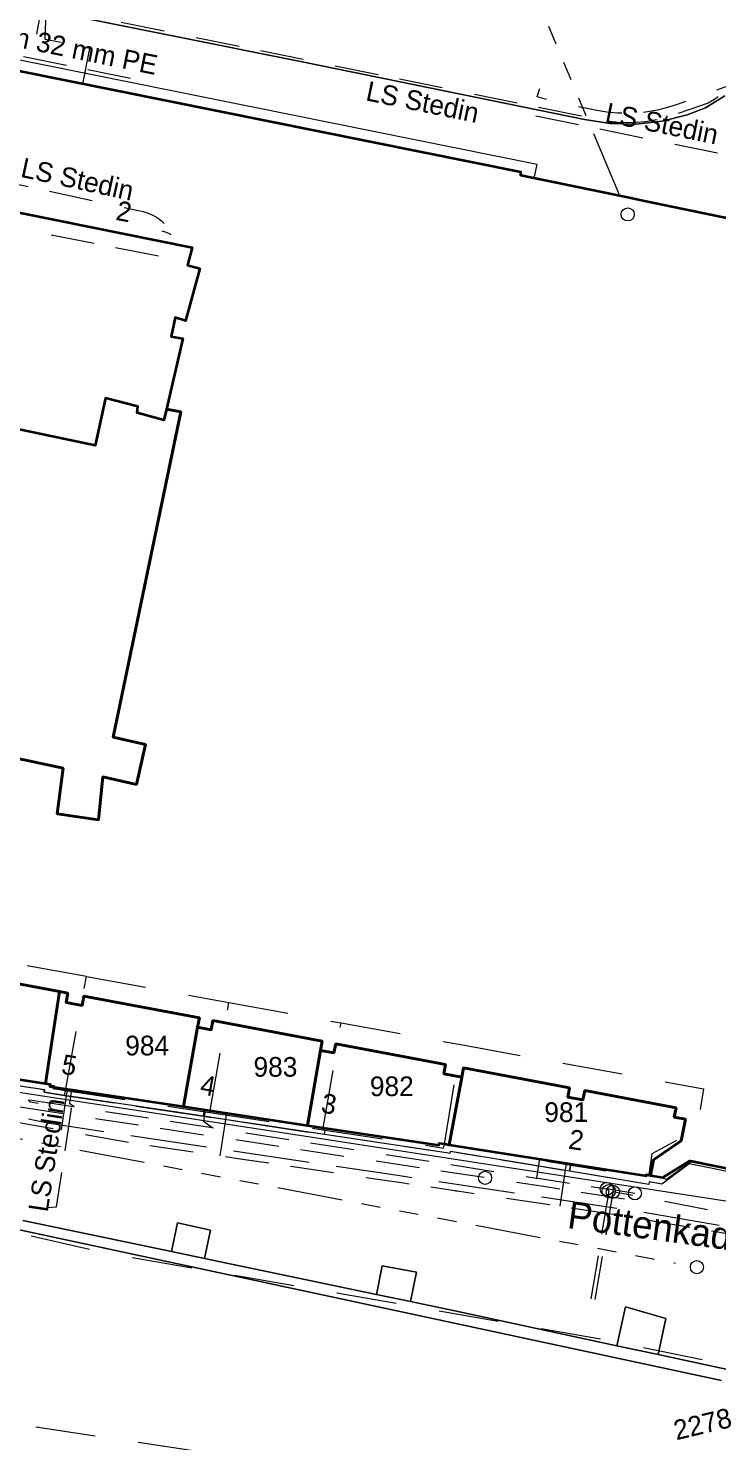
# Model space of a CAD drawing. Header units: metres. Extents: x 104718 to 105139, y 425172 to 425468.
# Drawn here: x 104853.3 to 104884.8, y 425275.6 to 425340.3 of the extents above; entities that cross this region are included whole.
import ezdxf
from ezdxf.enums import TextEntityAlignment as Align

# ---------------------------------------------------------------- set-up
doc = ezdxf.new("R2010")
doc.units = ezdxf.units.M
doc.header["$MEASUREMENT"] = 0
for name, pattern in [('KG-PERCEEL-SO', [19, 5.5, -4, 5.5, -4]), ('KL-GAS_LD-SO', [13, 4, -2, 4, -3]), ('KL-LS-SO', [13, 4, -2, 4, -3]), ('KL-TELECOM-SO', [9, 7, -2]), ('KL-WATER-SO', [9.5, 7, -2.5]), ('RI-GWA-SO', [18.45, 6, -1.8, 1.75, -1.8, 1.75, -1.8, 1.75, -1.8])]:
    doc.linetypes.add(name, pattern=pattern)
for name, color, linetype, lineweight in [('B-OI-KL-DATA_MANTELBUIS-G', 90, 'Continuous', 18), ('B-OI-KL-DATA_TELECOM-G', 90, 'KL-TELECOM-SO', 18), ('B-OI-KL-ET_HULPSTUK-S', 10, 'Continuous', 18), ('B-OI-KL-ET_LS-G', 190, 'KL-LS-SO', 18), ('B-OI-KL-ET_LS-T', 190, 'KL-LS-SO', 18), ('B-OI-KL-GAS_LD-G', 50, 'KL-GAS_LD-SO', 18), ('B-OI-KL-GAS_LD-T', 50, 'KL-GAS_LD-SO', 18), ('B-OI-KL-WATER_TRANSPORTLEIDING-G', 170, 'KL-WATER-SO', 18), ('B-OI-RI-GWA_RIOOLLEIDING-G', 30, 'RI-GWA-SO', 18), ('B-OI-RI-GWA_RIOOLPUT-S', 30, 'Continuous', 18), ('B-XX-GK-KADEMUUR-G', 150, 'Continuous', 18), ('B-XX-GR-GROENVOORZIENING-G', 80, 'Continuous', 18), ('B-XX-KG-GRENS_PERCEEL-G', 150, 'KG-PERCEEL-SO', 18), ('B-XX-KG-GRENS_PERCEEL-T', 150, 'KG-PERCEEL-SO', 18), ('B-XX-OG-BEBOUWING-G', 7, 'Continuous', 35), ('B-XX-OG-BEBOUWING_HUISNUMMER-T', 7, 'Continuous', 18), ('B-XX-OG-BEBOUWING_STRAATNAAM-T', 7, 'Continuous', 18), ('B-XX-OG-WATER_RIVIER-G', 130, 'Continuous', 18), ('B-XX-VH-ONVERHARD_ZAND-G', 210, 'Continuous', 18), ('B-XX-VH-OPENVERHARDING-G', 90, 'Continuous', 18), ('B-XX-VH-OPENVERHARDING_BETONSTRAATSTEEN-G', 90, 'Continuous', 18)]:
    doc.layers.add(name, color=color, linetype=linetype, lineweight=lineweight)

msp = doc.modelspace()

# ---------------------------------------------------------------- linework, layer by layer
at = {"layer": 'B-OI-KL-DATA_MANTELBUIS-G', "ltscale": 0.5, "flags": 128}
for points in [[(104876.42, 425333.46), (104876.55, 425334.09), (104848.45, 425339.75)], [(104834.35, 425294.46), (104834.8, 425294.37), (104861.5, 425290.3), (104891.33, 425285.71), (104904.42, 425282.84), (104916.73, 425280.89), (104931.6, 425279.8), (104935.04, 425280.94), (104941.52, 425284.64), (104944.41, 425287.49), (104945.06, 425288.57), (104954.51, 425287.14), (104958.22, 425286.58)], [(104854.92, 425291.48), (104853.98, 425291.63), (104853.99, 425291.74), (104850.35, 425292.29)], [(104854.92, 425291.48), (104854.97, 425291.78)], [(104856.67, 425291.22), (104854.92, 425291.48)], [(104861.27, 425290.53), (104856.67, 425291.22)], [(104861.27, 425290.53), (104861.32, 425290.82)], [(104862.54, 425290.34), (104861.27, 425290.53)], [(104866.81, 425289.69), (104862.54, 425290.34)], [(104866.81, 425289.69), (104866.86, 425289.99)], [(104872.4, 425288.85), (104866.81, 425289.69)], [(104878.03, 425288.01), (104872.58, 425288.91), (104872.56, 425288.83), (104872.4, 425288.85)], [(104901.14, 425283.93), (104896.18, 425284.82), (104895.42, 425285.95), (104883.51, 425288.35), (104882.26, 425287.42), (104881.69, 425287.53), (104881.67, 425287.41), (104878.03, 425288.01)], [(104878.03, 425288.01), (104878.09, 425288.35)]]:
    msp.add_lwpolyline(points, dxfattribs=at)
at = {"layer": 'B-OI-KL-DATA_TELECOM-G', "ltscale": 0.5, "flags": 128}
for points in [[(104797.6, 425294.87), (104797.83, 425294.82), (104798.04, 425295.78), (104800.55, 425295.08), (104807.62, 425293.13), (104808.08, 425293), (104809.41, 425297.06), (104810.28, 425299.71), (104824.37, 425296.79), (104834.58, 425294.58), (104840.88, 425293.67), (104850.35, 425292.29), (104853.99, 425291.74), (104853.98, 425291.63), (104854.92, 425291.48), (104856.67, 425291.22), (104861.27, 425290.53), (104861.32, 425290.82)], [(104797.6, 425294.87), (104797.83, 425294.82), (104798.04, 425295.78), (104800.55, 425295.08), (104807.62, 425293.13), (104808.08, 425293), (104809.41, 425297.06), (104810.28, 425299.71), (104824.37, 425296.79), (104834.58, 425294.58), (104840.88, 425293.67), (104850.35, 425292.29), (104853.99, 425291.74), (104853.98, 425291.63), (104854.92, 425291.48), (104854.97, 425291.78)], [(104878.09, 425288.35), (104878.03, 425288.01), (104872.58, 425288.91), (104872.56, 425288.83), (104872.4, 425288.85), (104866.81, 425289.69), (104862.54, 425290.34), (104861.27, 425290.53), (104856.67, 425291.22), (104854.92, 425291.48), (104853.98, 425291.63), (104853.99, 425291.74), (104850.35, 425292.29), (104840.88, 425293.67), (104834.58, 425294.58), (104824.37, 425296.79), (104810.28, 425299.71), (104809.41, 425297.06), (104808.08, 425293), (104807.62, 425293.13), (104800.55, 425295.08), (104798.04, 425295.78), (104797.83, 425294.82), (104797.6, 425294.87)], [(104797.6, 425294.87), (104797.83, 425294.82), (104798.04, 425295.78), (104800.55, 425295.08), (104807.62, 425293.13), (104808.08, 425293), (104809.41, 425297.06), (104810.28, 425299.71), (104824.37, 425296.79), (104834.58, 425294.58), (104840.88, 425293.67), (104850.35, 425292.29), (104853.99, 425291.74), (104853.98, 425291.63), (104854.92, 425291.48), (104856.67, 425291.22), (104861.27, 425290.53), (104862.54, 425290.34), (104866.81, 425289.69), (104866.86, 425289.99)], [(104952.37, 425285.18), (104952.67, 425286.65), (104951.61, 425286.87), (104951.23, 425285), (104943.65, 425286.64), (104941.85, 425284.88), (104937.47, 425283.44), (104934.98, 425281.02), (104931.4, 425280.07), (104926.59, 425281.6), (104926.64, 425282.22), (104922.92, 425282.98), (104919.73, 425283.96), (104917.36, 425283.95), (104916.91, 425281.18), (104914.22, 425281.65), (104914.2, 425281.54), (104904.39, 425283.24), (104904.27, 425283.26), (104904.29, 425283.37), (104901.14, 425283.93), (104896.18, 425284.82), (104895.42, 425285.95), (104883.51, 425288.35), (104882.26, 425287.42), (104881.69, 425287.53), (104881.67, 425287.41), (104878.03, 425288.01), (104872.58, 425288.91), (104872.56, 425288.83), (104872.4, 425288.85), (104866.81, 425289.69), (104862.54, 425290.34), (104861.27, 425290.53), (104856.67, 425291.22), (104854.92, 425291.48), (104853.98, 425291.63), (104853.99, 425291.74), (104850.35, 425292.29), (104840.88, 425293.67), (104834.58, 425294.58), (104824.37, 425296.79), (104810.28, 425299.71), (104809.41, 425297.06), (104808.08, 425293), (104807.62, 425293.13), (104800.55, 425295.08), (104798.04, 425295.78), (104797.83, 425294.82), (104797.6, 425294.87)]]:
    msp.add_lwpolyline(points, dxfattribs=at)
at = {"layer": 'B-OI-KL-ET_HULPSTUK-S'}
for centre in [(104874.17, 425287.71), (104879.74, 425287.2), (104879.83, 425287.1), (104880.02, 425287.07), (104881.03, 425287)]:
    msp.add_circle(centre, 0.3, dxfattribs=at)
at = {"layer": 'B-OI-KL-ET_LS-G', "ltscale": 0.5, "flags": 128}
for points in [[(104888.59, 425349.52), (104885.9, 425339.21), (104885.83, 425338.83), (104885.72, 425338.46), (104885.57, 425338.12), (104885.39, 425337.8), (104885.18, 425337.51), (104884.94, 425337.26), (104884.67, 425337.06), (104884.39, 425336.89), (104882.75, 425336.33), (104882.35, 425336.21), (104881.94, 425336.11), (104881.52, 425336.04), (104881.1, 425336), (104880.68, 425335.99), (104880.26, 425336.01), (104879.84, 425336.05), (104879.42, 425336.12), (104863.53, 425339.36), (104852.36, 425341.64), (104852.12, 425341.7), (104851.88, 425341.71), (104851.64, 425341.67), (104851.41, 425341.59), (104847.56, 425339.5), (104847.41, 425339.36), (104847.32, 425339.17), (104846.1, 425333.48), (104841.33, 425334.39), (104837.66, 425332.31), (104837.44, 425331.18), (104836.82, 425331.31)], [(104855.75, 425337.77), (104856.07, 425339.4), (104854.03, 425339.81), (104854.22, 425345.11)], [(104902.09, 425336.08), (104900.69, 425336.75), (104891.08, 425338.88), (104890.28, 425339.02), (104889.89, 425339.08), (104889.49, 425339.08), (104889.1, 425339.03), (104888.72, 425338.92), (104882.96, 425336.83), (104882.52, 425336.69), (104882.07, 425336.57), (104881.61, 425336.49), (104881.14, 425336.44), (104880.68, 425336.42), (104880.21, 425336.44), (104879.74, 425336.48), (104879.28, 425336.56), (104877.33, 425336.96), (104876.56, 425337.18)], [(104876.49, 425336.31), (104887.72, 425334.02), (104887.9, 425334), (104888.09, 425334.02), (104888.27, 425334.07), (104888.44, 425334.16), (104888.58, 425334.28), (104888.7, 425334.42), (104888.79, 425334.58), (104888.85, 425334.76), (104889.55, 425338.04), (104889.61, 425338.18), (104889.71, 425338.28), (104889.85, 425338.33), (104890, 425338.32)], [(104876.56, 425337.18), (104876.68, 425337.56)], [(104836.69, 425330.79), (104837.56, 425330.62), (104837.65, 425330.65), (104837.71, 425330.73), (104837.92, 425331.84), (104837.95, 425331.94), (104837.99, 425332.03), (104838.06, 425332.1), (104838.14, 425332.16), (104840.94, 425333.76), (104841.04, 425333.81), (104841.14, 425333.84), (104845.8, 425333.02), (104853, 425331.58), (104854.02, 425332.06)], [(104836.6, 425330.38), (104837.47, 425330.21), (104837.58, 425330.2), (104837.68, 425330.22), (104837.77, 425330.25), (104837.86, 425330.3), (104838.01, 425330.45), (104838.09, 425330.64), (104838.26, 425331.51), (104838.3, 425331.63), (104838.36, 425331.74), (104838.44, 425331.84), (104838.54, 425331.92), (104840.92, 425333.27), (104841.12, 425333.36), (104841.33, 425333.39), (104859.4, 425329.87), (104860.2, 425330)], [(104851.33, 425333.02), (104852.16, 425333.31), (104858.51, 425331.93), (104858.74, 425331.86), (104858.96, 425331.76), (104859.17, 425331.64), (104859.36, 425331.5), (104859.54, 425331.33), (104859.69, 425331.15), (104859.83, 425330.95), (104859.94, 425330.74), (104859.82, 425330.84), (104859.69, 425330.92), (104859.54, 425330.98), (104859.39, 425331.03)], [(104799.18, 425296.01), (104798.79, 425295.6), (104798.64, 425294.94), (104798.64, 425294.8), (104798.69, 425294.67), (104798.78, 425294.56), (104798.91, 425294.49), (104807.35, 425292.76), (104807.51, 425292.74), (104807.67, 425292.74), (104807.82, 425292.78), (104807.96, 425292.84), (104808.09, 425292.93), (104808.2, 425293.04), (104808.28, 425293.17), (104808.33, 425293.31), (104808.63, 425294.39), (104808.72, 425294.56), (104808.86, 425294.69), (104809.04, 425294.76), (104809.24, 425294.77), (104827.15, 425290.99), (104827.35, 425291), (104827.54, 425291.08), (104827.69, 425291.22), (104827.79, 425291.4), (104828.47, 425294.76), (104828.5, 425294.87), (104828.56, 425294.96), (104828.64, 425295.05), (104828.74, 425295.11), (104828.84, 425295.16), (104828.96, 425295.19), (104829.08, 425295.19), (104829.2, 425295.18), (104831.74, 425294.66), (104833.84, 425294.24), (104834.32, 425294.14), (104838.54, 425293.5), (104840.43, 425293.22), (104847.7, 425292.12), (104848.54, 425292), (104849.19, 425291.9), (104855.36, 425290.97), (104855.91, 425290.88), (104861.68, 425290.01), (104862.58, 425289.87), (104869.3, 425288.83), (104876.52, 425287.7), (104876.69, 425287.68), (104879.74, 425287.2)], [(104880.55, 425286.73), (104876.84, 425287.31), (104838.21, 425293.16)], [(104855.24, 425291.74), (104855.14, 425291.13), (104855.36, 425290.97)], [(104854.14, 425286.35), (104854.55, 425286.39), (104855.23, 425290.88), (104853.35, 425291.17), (104853.27, 425291.28)], [(104861.35, 425290.82), (104861.27, 425290.3), (104861.68, 425290.01)], [(104876.66, 425288.58), (104876.52, 425287.7)], [(104879.83, 425287.1), (104878.89, 425281.38), (104878.96, 425281.26)], [(104880.02, 425287.07), (104879.07, 425281.34), (104878.96, 425281.26)], [(104881.03, 425287), (104879.74, 425287.2)], [(104879.74, 425287.2), (104879.83, 425287.1)], [(104900.08, 425283.27), (104880.02, 425287.07)]]:
    msp.add_lwpolyline(points, dxfattribs=at)
at = {"layer": 'B-OI-KL-GAS_LD-G', "ltscale": 0.5, "flags": 128}
for points in [[(104846.88, 425340.6), (104847.08, 425340.23), (104858.58, 425337.91), (104858.44, 425337.23)], [(104811.48, 425296.89), (104812.84, 425296.63), (104814.41, 425297.33), (104832.89, 425293.88), (104833.56, 425294.16), (104834.74, 425293.94), (104835.25, 425293.44), (104837.11, 425293.09), (104838.32, 425292.87), (104840.73, 425292.42), (104849.15, 425290.9), (104849.75, 425290.79), (104853.41, 425290.14), (104854.76, 425289.9), (104856.12, 425289.65), (104857.32, 425289.44), (104857.93, 425289.33), (104862.04, 425288.72), (104863.07, 425288.57), (104865.27, 425288.24), (104869.24, 425287.65), (104870.34, 425287.49), (104872.78, 425287.13), (104872.81, 425287.12), (104872.9, 425287.11), (104874.87, 425286.82), (104877.59, 425286.42), (104878.31, 425286.31), (104879.92, 425286.07), (104912.57, 425280.49), (104914.67, 425280.13), (104915.45, 425278.77), (104917.81, 425278.43), (104919.24, 425279.35), (104920.34, 425279.17), (104924.07, 425278.74), (104927.8, 425278.74), (104930.21, 425278.93), (104933.22, 425279.5), (104936.37, 425280.67), (104939.12, 425281.95), (104941.8, 425283.25), (104950.36, 425286.81), (104952.09, 425287.39), (104952.75, 425288.04)], [(104855.04, 425291.77), (104854.76, 425289.9)], [(104862.04, 425288.72), (104862.34, 425290.67)], [(104877.89, 425288.38), (104877.59, 425286.42)]]:
    msp.add_lwpolyline(points, dxfattribs=at)
at = {"layer": 'B-OI-KL-WATER_TRANSPORTLEIDING-G', "ltscale": 0.5, "flags": 128}
msp.add_lwpolyline([(104956.38, 425288.97), (104955.15, 425289.19), (104955.01, 425289.22), (104953.92, 425289.41), (104952.61, 425287.8), (104952.37, 425287.51), (104952.37, 425287.5), (104952.28, 425287.13), (104950.47, 425287.3), (104941.59, 425283.59), (104936.02, 425280.84), (104935.93, 425280.8), (104935.74, 425280.7), (104935.49, 425280.58), (104935.19, 425280.46), (104934.89, 425280.34), (104934.58, 425280.23), (104934.27, 425280.13), (104933.96, 425280.02), (104933.65, 425279.92), (104933.34, 425279.83), (104933.03, 425279.74), (104932.71, 425279.66), (104932.39, 425279.58), (104932.08, 425279.5), (104931.76, 425279.43), (104931.44, 425279.36), (104931.11, 425279.31), (104930.79, 425279.25), (104930.47, 425279.2), (104930.18, 425279.14), (104929.9, 425279.1), (104929.61, 425279.05), (104929.33, 425279.01), (104929.04, 425278.98), (104928.75, 425278.94), (104928.47, 425278.91), (104928.18, 425278.89), (104927.89, 425278.87), (104927.6, 425278.85), (104927.31, 425278.84), (104927.02, 425278.83), (104926.73, 425278.82), (104926.45, 425278.82), (104926.16, 425278.82), (104925.87, 425278.83), (104925.53, 425278.84), (104925.2, 425278.85), (104924.87, 425278.87), (104924.53, 425278.89), (104924.2, 425278.91), (104923.86, 425278.94), (104923.53, 425278.97), (104923.2, 425279), (104922.86, 425279.04), (104922.53, 425279.08), (104922.2, 425279.12), (104921.87, 425279.16), (104921.54, 425279.21), (104921.2, 425279.26), (104920.87, 425279.31), (104920.54, 425279.36), (104919.07, 425279.64), (104917.88, 425278.73), (104916.28, 425279.03), (104915.62, 425280.28), (104914.09, 425280.57), (104898.13, 425283.24), (104895.54, 425283.69), (104881.28, 425286.15), (104876.88, 425286.81), (104870.26, 425287.8), (104869.03, 425287.98), (104862.95, 425288.89), (104856.93, 425289.79), (104854.14, 425290.21), (104852.23, 425290.63), (104850.8, 425290.95), (104850.6, 425290.99), (104849.36, 425291.27)], dxfattribs=at)
at = {"layer": 'B-OI-RI-GWA_RIOOLLEIDING-G', "ltscale": 0.5, "flags": 128}
for points in [[(104880.31, 425332.72), (104871.59, 425353.48)], [(104819.36, 425295.85), (104882.89, 425283.81)]]:
    msp.add_lwpolyline(points, dxfattribs=at)
at = {"layer": 'B-OI-RI-GWA_RIOOLPUT-S'}
for centre in [(104880.7, 425331.8), (104883.87, 425283.62)]:
    msp.add_circle(centre, 0.3, dxfattribs=at)
at = {"layer": 'B-XX-GK-KADEMUUR-G', "ltscale": 0.5}
for points in [[(104885.269, 425278.933), (104882.093, 425279.618), (104880.208, 425280.024), (104872.791, 425281.624), (104870.75, 425282.051), (104869.191, 425282.376), (104861.32, 425284.022), (104859.815, 425284.336), (104853.003, 425285.76)], [(104851.899, 425285.534), (104884.996, 425278.429)]]:
    msp.add_lwpolyline(points, dxfattribs=at)
at = {"layer": 'B-XX-GR-GROENVOORZIENING-G', "ltscale": 0.5}
msp.add_lwpolyline([(104885.126, 425359.763), (104884.216, 425359.382), (104883.307, 425359.002), (104881.595, 425358.086), (104879.843, 425357.198), (104878.111, 425356.248), (104869.617, 425351.615), (104866.214, 425349.771), (104852.615, 425342.37), (104852.541, 425342.505), (104852.403, 425342.432), (104852.779, 425341.385), (104865.942, 425338.747), (104878.719, 425336.142), (104879.897, 425335.959), (104881.089, 425335.934), (104882.274, 425336.069), (104883.43, 425336.362), (104884.263, 425336.68), (104885.152, 425337.224)], dxfattribs=at)
at = {"layer": 'B-XX-KG-GRENS_PERCEEL-G', "ltscale": 0.5, "flags": 128}
for points in [[(104852.163, 425332.006), (104852.36, 425333.089), (104846.957, 425334.24), (104848.052, 425339.321), (104853.31, 425338.262), (104854.075, 425342.396), (104894.37, 425364.047), (104895.449, 425369.921), (104914.527, 425357.252), (104956.374, 425338.678), (104958.097, 425335.972), (104956.128, 425329.207), (104954.311, 425322.734), (104952.84, 425316.888), (104951.846, 425313.21), (104951.473, 425310.275), (104950.285, 425293.415), (104950.047, 425292.861), (104949.493, 425292.227), (104948.621, 425291.594), (104947.592, 425291.119), (104946.879, 425290.169), (104946.008, 425288.665), (104945.136, 425286.845), (104943.869, 425284.945), (104941.968, 425283.045), (104940.305, 425281.699), (104937.929, 425280.433), (104935.552, 425279.641), (104933.018, 425279.245), (104916.796, 425281.135)], [(104851.014, 425297.811), (104851.901, 425302.834), (104847.094, 425303.764), (104847.934, 425307.937), (104854.846, 425306.458), (104854.576, 425304.37), (104856.464, 425304.1), (104856.666, 425306.054), (104858.217, 425305.717), (104858.621, 425307.536), (104857.138, 425307.873), (104860.239, 425322.761), (104859.565, 425322.896), (104859.459, 425322.378), (104858.242, 425322.718), (104858.275, 425323.015), (104856.79, 425323.388), (104856.32, 425321.219), (104850.422, 425322.46), (104852.163, 425332.006)], [(104855.913, 425296.921), (104851.014, 425297.811)], [(104854.952, 425291.703), (104855.913, 425296.921)], [(104855.913, 425296.921), (104862.44, 425295.736)], [(104861.572, 425290.698), (104862.44, 425295.736)], [(104862.44, 425295.736), (104867.576, 425294.803)], [(104806.641, 425283.499), (104808.24, 425290.634), (104809.368, 425290.354), (104809.648, 425291.453), (104809.41, 425291.515), (104809.925, 425293.849), (104812.351, 425294.759), (104831.847, 425289.935), (104856.638, 425284.312), (104879.848, 425280.27), (104890.222, 425278.162), (104912.024, 425276.053), (104934.144, 425274.314), (104935.358, 425274.213), (104935.189, 425272.732), (104943.29, 425271.896)], [(104866.748, 425289.912), (104867.576, 425294.803)], [(104867.576, 425294.803), (104873.063, 425293.806)], [(104872.305, 425289.251), (104873.063, 425293.806)], [(104873.063, 425293.806), (104884.165, 425291.79), (104883.877, 425289.918), (104881.812, 425288.814), (104881.668, 425287.86)], [(104848.029, 425292.897), (104854.437, 425291.939), (104854.376, 425291.791), (104854.952, 425291.703)], [(104854.952, 425291.703), (104861.572, 425290.698)], [(104861.572, 425290.698), (104866.748, 425289.912)], [(104866.748, 425289.912), (104872.273, 425289.073), (104872.305, 425289.251)], [(104872.305, 425289.251), (104881.549, 425287.726), (104881.668, 425287.86)], [(104881.668, 425287.86), (104882.472, 425287.657), (104883.672, 425288.508), (104895.676, 425286.06), (104896.468, 425284.861), (104901.814, 425283.892)], [(104806.641, 425283.499), (104830.343, 425279.824), (104866.983, 425274.301), (104903.269, 425269.168), (104934.56, 425264.953), (104960.257, 425261.305), (104972.435, 425259.505)]]:
    msp.add_lwpolyline(points, dxfattribs=at)
at = {"layer": 'B-XX-OG-BEBOUWING-G', "ltscale": 0.5}
for points in [[(104889.442, 425330.76), (104881.465, 425332.411), (104880.627, 425332.584), (104875.804, 425333.582), (104875.806, 425333.731), (104848.052, 425339.321)], [(104846.767, 425333.111), (104860.762, 425330.285), (104860.545, 425329.483), (104861.11, 425329.328), (104860.459, 425326.923), (104859.984, 425327.077), (104859.797, 425326.216), (104860.332, 425326.121), (104859.579, 425322.893), (104860.239, 425322.761), (104857.138, 425307.873), (104858.621, 425307.536), (104858.217, 425305.717), (104856.666, 425306.054), (104856.464, 425304.1), (104854.576, 425304.37), (104854.846, 425306.458), (104847.76, 425307.971)], [(104847.76, 425307.971), (104854.846, 425306.458), (104854.576, 425304.37), (104856.464, 425304.1), (104856.666, 425306.054), (104858.217, 425305.717), (104858.621, 425307.536), (104857.138, 425307.873), (104860.239, 425322.761), (104859.579, 425322.893), (104859.459, 425322.378), (104858.242, 425322.718), (104858.275, 425323.016), (104856.79, 425323.388), (104856.32, 425321.219), (104845.595, 425323.475)], [(104850.759, 425296.977), (104854.682, 425296.236), (104855.068, 425296.164), (104854.987, 425295.737), (104855.719, 425295.599), (104855.8, 425296.026), (104861.087, 425295.028), (104861.007, 425294.602), (104861.631, 425294.484), (104861.711, 425294.91), (104866.715, 425293.966), (104866.637, 425293.539), (104867.252, 425293.424), (104867.333, 425293.85), (104872.363, 425292.901), (104872.282, 425292.475), (104873.103, 425292.32), (104873.184, 425292.746), (104878.036, 425291.831), (104877.956, 425291.404), (104878.65, 425291.273), (104878.73, 425291.7), (104882.913, 425290.911), (104882.833, 425290.484), (104883.339, 425290.389), (104883.153, 425289.407), (104881.885, 425288.541), (104881.749, 425287.823), (104882.313, 425287.719), (104883.549, 425288.496), (104895.439, 425286.102)]]:
    msp.add_lwpolyline(points, dxfattribs=at)
for points in [[(104850.9, 425297.835), (104850.901, 425297.84), (104849.35, 425298.074), (104849.111, 425298.11), (104849.125, 425298.199), (104848.841, 425298.242), (104847.836, 425292.983), (104854.037, 425292.032), (104854.682, 425296.236), (104850.759, 425296.977)], [(104861.007, 425294.602), (104861.087, 425295.028), (104855.8, 425296.026), (104855.719, 425295.599), (104854.987, 425295.737), (104855.068, 425296.164), (104854.682, 425296.236), (104854.037, 425292.032), (104854.264, 425291.997), (104854.247, 425291.889), (104860.358, 425290.969)], [(104866.637, 425293.539), (104866.715, 425293.966), (104861.711, 425294.91), (104861.631, 425294.484), (104861.007, 425294.602), (104860.358, 425290.969), (104866.046, 425290.112)], [(104866.046, 425290.112), (104872.052, 425289.208), (104872.066, 425289.297), (104872.307, 425289.259), (104872.52, 425289.226), (104873.103, 425292.32), (104872.282, 425292.475), (104872.363, 425292.901), (104867.333, 425293.85), (104867.252, 425293.424), (104866.637, 425293.539)], [(104873.103, 425292.32), (104872.52, 425289.226), (104881.558, 425287.808), (104881.566, 425287.857), (104881.749, 425287.823), (104881.885, 425288.541), (104883.153, 425289.407), (104883.339, 425290.389), (104882.833, 425290.484), (104882.913, 425290.911), (104878.73, 425291.7), (104878.65, 425291.273), (104877.956, 425291.404), (104878.036, 425291.831), (104873.184, 425292.746)]]:
    msp.add_lwpolyline(points, close=True, dxfattribs=at)
at = {"layer": 'B-XX-OG-WATER_RIVIER-G', "ltscale": 0.5}
msp.add_lwpolyline([(104884.996, 425278.429), (104851.899, 425285.534)], dxfattribs=at)
at = {"layer": 'B-XX-VH-ONVERHARD_ZAND-G', "ltscale": 0.5}
for points in [[(104861.591, 425285.316), (104860.091, 425285.657), (104859.815, 425284.336), (104861.32, 425284.022)], [(104871.032, 425283.401), (104869.464, 425283.683), (104869.191, 425282.376), (104870.75, 425282.051)], [(104882.451, 425281.278), (104880.592, 425281.806), (104880.208, 425280.024), (104882.093, 425279.618)]]:
    msp.add_lwpolyline(points, close=True, dxfattribs=at)
at = {"layer": 'B-XX-VH-OPENVERHARDING-G', "ltscale": 0.5}
for points in [[(104845.595, 425323.475), (104856.32, 425321.219), (104856.79, 425323.388), (104858.275, 425323.016), (104858.242, 425322.718), (104859.459, 425322.378), (104859.579, 425322.893), (104860.332, 425326.121), (104859.797, 425326.216), (104859.984, 425327.077), (104860.459, 425326.923), (104861.11, 425329.328), (104860.545, 425329.483), (104860.762, 425330.285), (104846.767, 425333.111)], [(104895.439, 425286.102), (104883.549, 425288.496), (104882.313, 425287.719), (104881.749, 425287.823), (104881.566, 425287.857), (104881.558, 425287.808), (104872.52, 425289.226), (104872.307, 425289.259), (104872.066, 425289.297), (104872.052, 425289.208), (104866.046, 425290.112), (104860.358, 425290.969), (104854.247, 425291.889), (104854.264, 425291.997), (104854.037, 425292.032), (104847.836, 425292.983)], [(104853.003, 425285.76), (104859.815, 425284.336), (104860.091, 425285.657), (104861.591, 425285.316), (104861.32, 425284.022), (104869.191, 425282.376), (104869.464, 425283.683), (104871.032, 425283.401), (104870.75, 425282.051), (104872.791, 425281.624), (104880.208, 425280.024), (104880.592, 425281.806), (104882.451, 425281.278), (104882.093, 425279.618), (104885.269, 425278.933)]]:
    msp.add_lwpolyline(points, dxfattribs=at)
at = {"layer": 'B-XX-VH-OPENVERHARDING_BETONSTRAATSTEEN-G', "ltscale": 0.5}
msp.add_lwpolyline([(104885.152, 425337.224), (104884.263, 425336.68), (104883.43, 425336.362), (104882.274, 425336.069), (104881.089, 425335.934), (104879.897, 425335.959), (104878.719, 425336.142), (104865.942, 425338.747), (104852.779, 425341.385), (104852.403, 425342.432), (104851.132, 425341.523), (104848.052, 425339.321), (104875.806, 425333.731), (104875.804, 425333.582), (104880.627, 425332.584), (104881.465, 425332.411), (104889.442, 425330.76)], dxfattribs=at)

# ---------------------------------------------------------------- texts
at = {"layer": 'B-OI-KL-ET_LS-T'}
for rotation, p in [(-11.52473, (104871.313, 425336.946)), (348.47438, (104882.267, 425335.959)), (347.73897, (104855.507, 425333.412)), (81.38813, (104854.089, 425288.756))]:
    msp.add_text('LS Stedin', height=0.9, rotation=rotation, dxfattribs=at).set_placement(p, align=Align.MIDDLE_CENTER)
at = {"layer": 'B-OI-KL-GAS_LD-T'}
msp.add_text('G-LD Stedin 32 mm PE', height=0.9, rotation=348.59429, dxfattribs=at).set_placement((104852.99, 425339.864), align=Align.MIDDLE_CENTER)
at = {"layer": 'B-XX-KG-GRENS_PERCEEL-T'}
for s, p in [('984', (104858.698, 425293.764)), ('983', (104864.571, 425292.788)), ('982', (104869.9, 425291.9)), ('981', (104877.887, 425290.717))]:
    msp.add_text(s, height=0.9, dxfattribs=at).set_placement(p, align=Align.MIDDLE_CENTER)
msp.add_text('2278', height=0.9, rotation=13.5, dxfattribs=at).set_placement((104884.124, 425276.449), align=Align.MIDDLE_CENTER)
at = {"layer": 'B-XX-OG-BEBOUWING_HUISNUMMER-T'}
for s, rotation, p in [('2', 348.8, (104857.637, 425331.936)), ('5', 350.2, (104855.131, 425292.873)), ('4', 349.6, (104861.487, 425291.931)), ('3', 349.9, (104867.027, 425291.096)), ('2', 351.2, (104878.346, 425289.447))]:
    msp.add_text(s, height=0.9, rotation=rotation, dxfattribs=at).set_placement(p, align=Align.MIDDLE_CENTER)
at = {"layer": 'B-XX-OG-BEBOUWING_STRAATNAAM-T'}
msp.add_text('Pottenkade', height=1.25, rotation=352.2, dxfattribs=at).set_placement((104882.17, 425285.464), align=Align.MIDDLE_CENTER)

doc.saveas('drawing.dxf')
